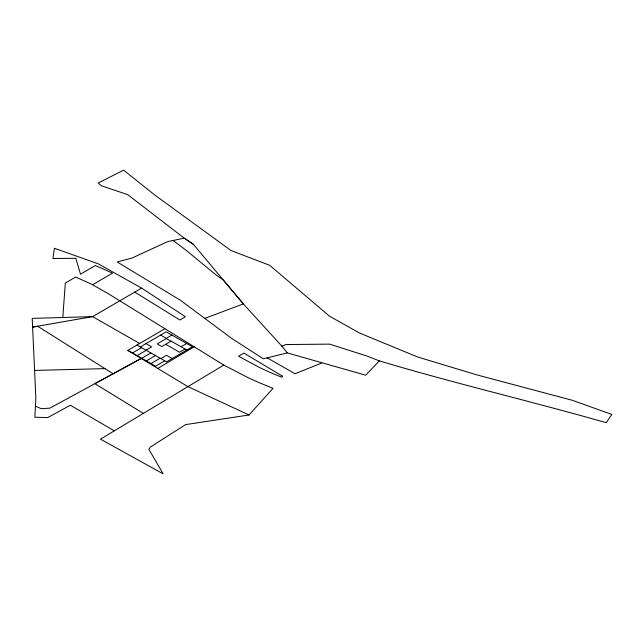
<?xml version="1.0" encoding="UTF-8"?>
<svg xmlns="http://www.w3.org/2000/svg" width="644" height="644" viewBox="0 0 644 644"><rect width="100%" height="100%" fill="white"/><g stroke="black" fill="none" stroke-linecap="round" stroke-linejoin="round"><path stroke-width="0.97" d="M114.294 430.828L70.365 405.253L47.672 417.586L34.873 417.231L35.871 398.161L32.2 318.386L92.615 316.631L141.6 288.093L185.432 316.759L179.877 320.004L134.733 292.094M62.806 317.492L65.31 283.094L75.638 277.041L91.859 284.342L108.836 294.034L223.782 365.084L246.129 376.684A299.516 172.922 0 0 0 260.595 383.261L273.048 388.3L249.083 414.969L185.601 424.613L150.414 447.017L148.869 449.262L163.149 473.847L100.472 439.152L223.782 365.084M193.361 244.326L184.281 238.183L127.681 194.641L101.309 185.73L98.186 183.025L123.624 170.153L154.649 194.947L231.059 250.564L269.731 265.312L329.43 316.148L359.465 332.996L417.473 356.937L476.979 374.921L572.355 400.302L611.8 414.438L606.229 422.706C530.857 401.123 454.423 383.438 379.332 360.857L365.695 375.202L287.288 352.896L263.324 358.805L231.639 338.374L180.819 300.523L117.16 261.947L131.819 258.131L167.947 241.516L184.281 238.183L193.361 244.318L243.343 303.896L281.822 346.11L287.288 352.896M157.796 368.465L194.182 346.778M92.575 284.761L112.507 273.12L95.296 265.545L80.476 274.207L75.847 258.3L52.897 258.494L54.426 248.27L98.25 263.839L141.6 288.093M249.083 414.969L187.782 386.577L127.834 350.368L164.936 328.722M140.392 346.891L166.208 331.821L192.387 346.77L166.571 361.839L136.979 345.031M132.463 353.009L141.608 347.671M146.083 350.143L151.678 346.875L145.987 343.622M171.908 335.073L166.313 338.333L160.614 335.081M137.083 355.649L146.228 350.312M141.704 358.289L150.849 352.952M146.325 360.93L155.47 355.593M150.946 363.57L160.09 358.233M160.871 358.587L166.466 355.319L172.165 358.579M181.101 346.786L186.696 343.518M164.711 360.873L155.566 366.211L127.834 350.368M185.021 349.024L179.531 352.228L165.669 344.307M321.734 362.991L295.081 373.753L267.171 357.855M281.822 346.11L285.928 344.532L329.664 344.138L366.782 355.987L379.332 360.857M204.929 318.337L243.343 303.896L223.243 279.963L216.271 275.109L186.39 250.492L173.083 240.47M34.712 370.421L104.988 368.626M35.46 406.227L41.385 408.715L49.878 408.143L141.245 358.467L94.861 383.679L143.29 413.368M139.643 343.485L92.615 316.631L32.619 327.088L37.602 326.218L113.127 373.753M186.792 350.038L171.151 341.103L161.821 346.553L157.2 343.912L166.345 338.575L170.966 341.215M282.531 376.201L281.806 377.231L275.737 374.776A280.816 162.127 0 0 1 259.5 367.483L238.578 356.245L243.907 353.073L282.531 376.201"/></g></svg>
